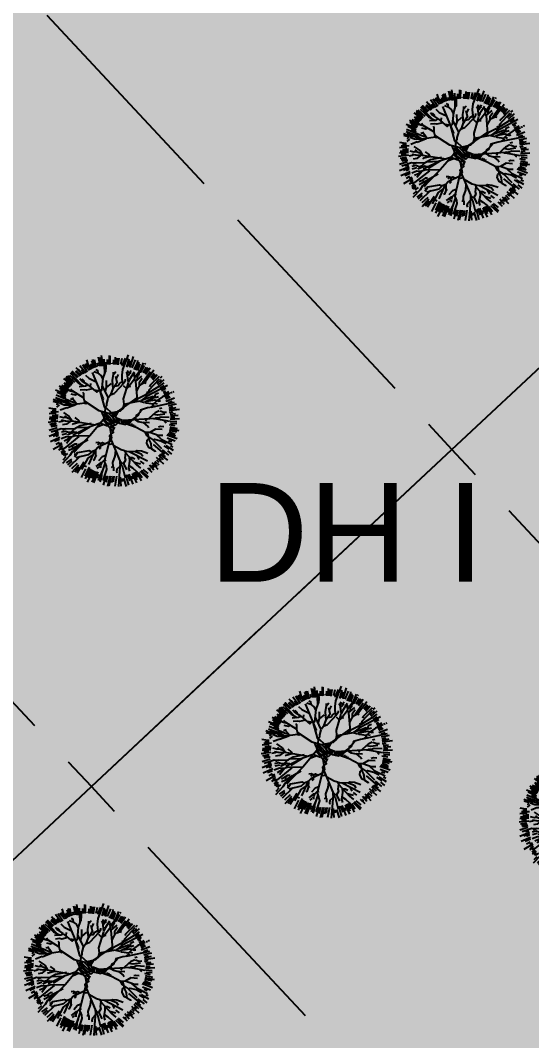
# Model space of a CAD drawing. Header units: metres. Extents: x 363418 to 1090844, y 5621240 to 16864471.
# Drawn here: x 363599.82 to 363615.36, y 5621523.21 to 5621554.2 of the extents above; entities that cross this region are included whole.
import ezdxf

# ---------------------------------------------------------------- set-up
doc = ezdxf.new("R2010")
doc.units = ezdxf.units.M
doc.header["$MEASUREMENT"] = 0
doc.linetypes.add('GELTUNGSBEREICH', pattern=[8.5, 7, -1.5])
doc.layers.get('0').update_dxf_attribs({"color": 252})
for name, color, linetype in [('DETACHED HOUSES', 255, 'Continuous'), ('KINDER GARDEN HATCHING', 255, 'Continuous'), ('Labels', 7, 'Continuous'), ('PLOT BOUNDARIES', 80, 'GELTUNGSBEREICH'), ('PRIVATE GREEN HATCHING', 255, 'Continuous'), ('TREES', 15, 'Continuous')]:
    doc.layers.add(name, color=color, linetype=linetype)
doc.layers.get('0').off()
doc.layers.get('0').freeze()
doc.styles.get("Standard").update_dxf_attribs({"font": 'arial.ttf', "height": 1})

# ---------------------------------------------------------------- blocks, each defined once
blk = doc.blocks.new('Tree')
h = blk.add_hatch(color=63)
h.dxf.hatch_style = 1
edge = h.paths.add_edge_path()
edge.add_arc((0.14, -0.023), 5.772, 0, 360)
for p, q in [((-1.795, 5.47), (-1.42, 4.822)), ((-1.628, 5.491), (-1.508, 4.978)), ((-1.273, 5.72), (-1.106, 4.906)), ((-0.48, 5.47), (-0.459, 5.031)), ((0.376, 5.616), (0.313, 5.031)), ((0.543, 5.616), (0.46, 5.01)), ((0.815, 5.574), (0.689, 5.031)), ((1.42, 5.532), (1.211, 4.822)), ((1.525, 5.407), (1.357, 4.864)), ((1.984, 5.449), (1.692, 4.76)), ((-3.236, 4.781), (-2.712, 4.188)), ((-2.952, 4.533), (-2.986, 4.499)), ((-2.881, 4.969), (-2.38, 4.3)), ((-2.756, 4.593), (-2.505, 4.259)), ((-2.672, 5.031), (-2.234, 4.384)), ((-2.505, 5.052), (-2.067, 4.551)), ((-2.401, 5.136), (-2.236, 4.748)), ((-2.025, 5.031), (-1.816, 4.676)), ((-1.9, 5.136), (-1.712, 4.718)), ((-1.858, 5.365), (-1.607, 4.76)), ((-1.357, 5.177), (-1.273, 4.885)), ((-0.083, 5.157), (-0.083, 5.115)), ((1.337, 4.509), (1.264, 4.238)), ((2.297, 5.24), (2.005, 4.551)), ((2.401, 5.115), (2.193, 4.509)), ((2.965, 4.781), (2.652, 4.3)), ((2.882, 5.136), (2.819, 5.031)), ((3.111, 4.76), (2.819, 4.238)), ((3.633, 4.53), (2.842, 3.448)), ((3.299, 4.718), (2.903, 4.154)), ((-4.343, 3.799), (-3.633, 3.236)), ((-4.176, 3.841), (-3.549, 3.382)), ((-3.988, 4.071), (-3.361, 3.486)), ((-3.758, 4.321), (-2.771, 3.289)), ((-2.899, 4.48), (-2.936, 4.442)), ((-2.812, 4.301), (-2.756, 4.363)), ((-2.731, 4.383), (-2.712, 4.188)), ((-1.816, 4.342), (-0.841, 2.01)), ((-1.649, 4.426), (-1.32, 4.308)), ((-0.584, 3.632), (-0.563, 3.006)), ((-0.041, 3.632), (0.014, 2.886)), ((0.272, 4.384), (0.033, 4.114)), ((0.481, 4.154), (0.3, 3.816)), ((1.17, 4.363), (1.265, 4.242)), ((1.264, 4.244), (1.369, 3.471)), ((1.441, 4.405), (1.453, 4.206)), ((1.902, 4.136), (1.74, 4.115)), ((1.942, 4.238), (1.909, 4.158)), ((2.548, 4.008), (2.018, 3.569)), ((2.224, 4.244), (2.139, 3.672)), ((3.654, 4.259), (3.362, 3.883)), ((3.759, 4.154), (3.466, 3.778)), ((3.926, 4.133), (3.55, 3.653)), ((4.281, 3.695), (3.884, 3.34)), ((4.51, 3.695), (3.988, 3.215)), ((4.343, 3.987), (4.176, 3.841)), ((-4.698, 2.964), (-3.988, 2.63)), ((-4.51, 3.215), (-3.827, 2.768)), ((-4.301, 3.256), (-3.883, 2.964)), ((-4.017, 3.344), (-4.078, 3.283)), ((-3.968, 3.305), (-4.012, 3.239)), ((-3.918, 3.266), (-3.972, 3.212)), ((-3.809, 3.18), (-3.856, 3.134)), ((-1.942, 3.361), (-1.971, 3.066)), ((-1.133, 2.707), (-1.629, 2.777)), ((-1.138, 2.725), (-0.751, 1.336)), ((-0.927, 3.156), (-0.411, 2.081)), ((-0.563, 3.006), (-0.683, 2.648)), ((-0.127, 3.378), (-0.563, 3.006)), ((0.927, 3.198), (1.207, 2.924)), ((2.349, 3.168), (2.093, 2.693)), ((2.593, 3.375), (2.344, 3.164)), ((2.84, 3.445), (2.965, 3.403)), ((4.51, 3.194), (4.155, 2.964)), ((4.698, 2.922), (4.322, 2.714)), ((-5.241, 1.816), (-4.76, 1.67)), ((-5.032, 2.15), (-4.236, 1.85)), ((-4.886, 2.609), (-4.134, 2.275)), ((-4.593, 2.317), (-4.134, 2.129)), ((-3.716, 2.025), (-3.526, 1.997)), ((-3.57, 2.129), (-3.526, 1.997)), ((-2.579, 2.111), (-2.459, 1.647)), ((-0.841, 2.01), (-0.908, 1.892)), ((-0.188, 2.356), (-0.407, 2.072)), ((2.144, 2.093), (0.412, 0.886)), ((2.406, 1.798), (1.771, 1.681)), ((2.917, 2.384), (2.153, 1.991)), ((2.417, 1.8), (2.813, 1.702)), ((2.944, 2.004), (2.496, 1.831)), ((3.696, 2.129), (2.839, 1.714)), ((2.936, 2.394), (2.965, 2.191)), ((3.007, 2.651), (3.073, 2.48)), ((3.759, 2.4), (3.698, 2.133)), ((4.051, 2.526), (3.759, 2.4)), ((4.051, 2.192), (3.762, 2.104)), ((4.218, 1.816), (4.111, 1.802)), ((4.657, 2.693), (4.448, 2.588)), ((4.949, 2.63), (4.51, 2.421)), ((4.97, 2.296), (4.615, 2.129)), ((5.074, 2.171), (4.698, 1.983)), ((5.45, 2.087), (4.698, 1.795)), ((5.241, 2.567), (5.116, 2.505)), ((5.408, 2.651), (5.304, 2.609)), ((-5.35, 0.988), (-4.995, 0.988)), ((-4.969, 1.565), (-4.844, 1.544)), ((-4.719, 1.482), (-4.954, 1.28)), ((-4.044, 1.232), (-4.62, 1.009)), ((-4.056, 1.217), (-3.259, 1.528)), ((-3.292, 1.71), (-3.148, 1.545)), ((-1.021, 0.932), (-0.513, -0.211)), ((-0.76, 1.355), (-0.634, 1.208)), ((-0.623, 1.277), (-0.079, 0.769)), ((0.659, 0.945), (-0.311, 0.714)), ((0.52, 0.961), (0.227, 0.469)), ((0.642, 1.047), (0.704, 0.985)), ((0.798, 1.155), (0.843, 1.11)), ((0.972, 1.532), (0.888, 1.218)), ((1.771, 1.681), (0.972, 1.532)), ((0.972, 1.532), (1.166, 1.411)), ((2.616, 1.074), (2.271, 0.657)), ((3.581, 1.445), (3.338, 1.256)), ((3.542, 1.525), (3.644, 1.314)), ((3.669, 1.642), (3.926, 1.565)), ((4.114, 0.96), (3.738, 0.772)), ((4.343, 1.189), (4.135, 1.127)), ((5.262, 1.795), (4.886, 1.67)), ((5.596, 1.544), (4.907, 1.398)), ((5.575, 1.231), (4.949, 1.085)), ((5.304, 1.315), (4.97, 1.231)), ((5.888, 1.085), (4.991, 0.96)), ((-4.827, 0.048), (-5.684, -0.056)), ((-4.975, 0.737), (-5.601, 0.695)), ((-4.824, 0.292), (-5.601, 0.236)), ((-4.816, 0.442), (-5.559, 0.382)), ((-4.769, 0.87), (-5.455, 0.842)), ((-5.016, 0.153), (-5.455, 0.111)), ((-4.804, 0.593), (-5.35, 0.528)), ((-4.536, 0.153), (-4.057, 0.055)), ((-4.244, 0.528), (-4.086, 0.379)), ((-4.045, 0.361), (-3.659, 0.199)), ((-3.597, 0.071), (-1.504, -0.275)), ((-0.725, 0.641), (0.027, -0.127)), ((-0.609, 0.005), (0.092, -0.431)), ((-0.522, 0.218), (-0.036, -0.183)), ((0.222, 0.478), (-0.064, 0.457)), ((0.279, 0.1), (0, -0.147)), ((0.005, 0.385), (0.227, 0.054)), ((0.195, 0.835), (0.341, 0.661)), ((0.281, 0.376), (0.541, 0.232)), ((0.88, 0.115), (0.436, 0.29)), ((0.713, 0.181), (0.809, -0.175)), ((0.872, 0.094), (0.791, -0.109)), ((3.735, 0.289), (0.926, 0.098)), ((0.967, 0.1), (0.962, -0.207)), ((1.248, 0.119), (1.248, -0.185)), ((1.456, 0.134), (1.273, -0.195)), ((1.549, 0.14), (1.637, 0.052)), ((1.737, 0.153), (1.637, 0.052)), ((1.847, 0.288), (2.243, 0.029)), ((2.002, 0.398), (2.047, 0.174)), ((2.231, 0.637), (2.418, 0.834)), ((2.243, 0.029), (2.681, -0.076)), ((3.031, 0.241), (2.903, 0.041)), ((3.584, 0.638), (3.171, 0.251)), ((3.738, 0.772), (3.591, 0.644)), ((4.511, 0.128), (4.719, -0.084)), ((5.304, 0.855), (4.991, 0.772)), ((5.554, 0.709), (5.074, 0.626)), ((5.888, 0.25), (5.074, 0.187)), ((5.074, 0.062), (5.659, 0.02)), ((5.471, 0.375), (5.095, 0.333)), ((5.763, 0.563), (5.116, 0.5)), ((-4.891, -0.536), (-5.601, -0.766)), ((-4.995, -0.14), (-5.559, -0.244)), ((-4.975, -0.265), (-5.476, -0.369)), ((-4.891, -0.369), (-5.413, -0.453)), ((-4.828, -0.808), (-5.1, -0.912)), ((-4.092, -0.614), (-4.432, -0.745)), ((-3.45, -0.891), (-3.167, -0.93)), ((-2.057, -0.473), (-3.074, -1.1)), ((-0.773, -0.234), (-1.369, -0.478)), ((-1.075, -0.125), (-0.451, -0.349)), ((-0.958, -0.167), (-0.98, -0.319)), ((-0.431, -0.106), (-0.514, -0.209)), ((-0.354, -0.153), (-0.482, -0.281)), ((0.15, -0.467), (-0.006, -0.827)), ((0.019, -0.134), (0.212, -0.326)), ((0.05, -0.106), (0.099, -0.101)), ((0.072, -0.086), (0.072, -0.187)), ((0.072, -0.139), (0.11, -0.098)), ((0.116, -0.063), (0.081, -0.063)), ((0.14, -0.024), (0.082, -0.103)), ((0.17, -0.083), (0.114, -0.048)), ((0.47, -0.099), (0.211, -0.327)), ((1.676, -0.163), (1.654, -0.336)), ((1.815, -0.238), (1.793, -0.388)), ((1.971, -0.324), (1.932, -0.439)), ((4.97, -0.23), (5.471, -0.335)), ((4.991, -0.752), (5.617, -0.878)), ((4.991, -0.899), (5.513, -1.107)), ((5.011, -0.606), (5.847, -0.773)), ((5.116, -0.126), (5.659, -0.168)), ((-4.766, -0.954), (-5.601, -1.309)), ((-4.661, -1.393), (-5.497, -1.768)), ((-4.766, -1.079), (-5.246, -1.288)), ((-4.682, -1.56), (-5.142, -1.747)), ((-4.766, -1.205), (-5.016, -1.309)), ((-4.077, -1.058), (-4.494, -1.163)), ((-3.622, -1.347), (-4.077, -1.915)), ((-3.373, -0.902), (-3.993, -1.184)), ((-0.232, -1.383), (-0.738, -3.522)), ((3.289, -0.943), (2.95, -0.959)), ((3.044, -0.955), (3.214, -1.618)), ((3.157, -1.504), (3.393, -1.976)), ((4.093, -1.233), (3.289, -0.943)), ((3.581, -1.627), (4.302, -2.36)), ((4.427, -1.212), (4.035, -1.212)), ((4.782, -1.149), (5.68, -1.483)), ((4.803, -1.421), (5.523, -1.681)), ((4.865, -1.024), (5.554, -1.233)), ((4.938, -1.64), (5.209, -1.744)), ((-4.453, -1.998), (-5.246, -2.457)), ((-4.714, -1.804), (-5.016, -1.998)), ((-4.494, -1.894), (-4.766, -1.998)), ((-4.432, -2.29), (-4.766, -2.499)), ((-4.432, -2.144), (-4.682, -2.332)), ((-4.286, -2.499), (-4.557, -2.708)), ((-4.181, -2.604), (-4.515, -2.875)), ((-3.701, -2.186), (-3.889, -2.29)), ((-3.512, -2.073), (-3.596, -2.269)), ((-1.577, -2.538), (-2.129, -3.78)), ((-1.527, -2.519), (-1.85, -2.643)), ((-1.184, -1.881), (-1.315, -2.068)), ((-1.113, -2.367), (-1.211, -2.402)), ((-1.075, -1.926), (-1.113, -2.367)), ((2.026, -2.617), (1.495, -2.643)), ((3.572, -2.016), (4.583, -2.851)), ((4.374, -2.475), (4.938, -2.934)), ((4.499, -2.12), (4.959, -2.412)), ((4.687, -2.099), (5.335, -2.496)), ((4.833, -2.558), (5.188, -2.851)), ((5.105, -2.099), (5.314, -2.203)), ((-4.16, -2.75), (-4.39, -2.938)), ((-4.118, -3.105), (-4.39, -3.376)), ((-3.972, -2.791), (-4.265, -3)), ((-3.617, -3.293), (-4.093, -3.629)), ((-3.607, -3.483), (-3.996, -3.799)), ((-2.885, -3.057), (-3.826, -3.969)), ((-3.177, -2.85), (-3.388, -2.896)), ((-2.547, -3.571), (-3.17, -4.527)), ((-1.524, -2.915), (-1.44, -3.049)), ((-0.695, -3.34), (-0.98, -3.625)), ((-0.696, -3.343), (-0.626, -3.467)), ((0.644, -3.438), (0.813, -3.634)), ((0.644, -3.442), (0.647, -3.749)), ((1.885, -3.562), (2.443, -3.717)), ((2.129, -2.99), (2.318, -3.342)), ((2.422, -3.488), (2.736, -3.717)), ((3.727, -3.477), (4.061, -3.811)), ((4.52, -3.749), (3.873, -3.164)), ((3.873, -3.352), (4.082, -3.561)), ((4.04, -2.955), (4.458, -3.331)), ((4.082, -3.185), (4.27, -3.373)), ((4.124, -2.851), (4.833, -3.394)), ((4.27, -2.788), (4.625, -3.08)), ((-3.121, -3.677), (-3.631, -4.139)), ((-3.024, -3.823), (-3.607, -4.479)), ((-2.951, -3.993), (-3.34, -4.43)), ((-2.399, -4.151), (-2.774, -4.903)), ((-2.067, -4.01), (-2.441, -4.795)), ((-1.983, -4.114), (-2.432, -5.039)), ((-2.359, -3.864), (-2.422, -4.01)), ((-1.712, -4.26), (-2.244, -5.332)), ((-1.837, -4.198), (-2.202, -4.935)), ((-1.587, -4.344), (-1.91, -4.977)), ((-1.44, -4.386), (-1.827, -5.311)), ((-1.294, -4.427), (-1.68, -5.373)), ((-1.232, -3.989), (-1.399, -4.135)), ((-0.883, -4.28), (-1.284, -5.185)), ((-1.086, -3.873), (-1.19, -3.947)), ((-0.98, -3.625), (-1.067, -3.827)), ((-1.067, -3.86), (-1.065, -4.072)), ((-0.681, -3.675), (-0.944, -4.463)), ((0.806, -3.643), (0.723, -3.746)), ((0.825, -3.648), (0.947, -3.678)), ((0.957, -3.68), (1.232, -4.239)), ((1.827, -4.483), (2.13, -5.116)), ((1.976, -4.424), (2.172, -4.928)), ((2.276, -4.448), (2.589, -4.908)), ((2.422, -4.365), (3.059, -4.96)), ((2.527, -4.26), (3.121, -4.855)), ((2.652, -4.198), (3.1, -4.563)), ((3.059, -4.062), (3.455, -4.438)), ((3.226, -4.062), (3.351, -4.229)), ((3.247, -3.79), (3.622, -4.25)), ((3.435, -3.832), (3.664, -4.02)), ((3.455, -3.602), (3.998, -4.187)), ((3.643, -3.602), (3.915, -3.916)), ((-1.235, -4.62), (-1.388, -4.977)), ((-0.598, -4.754), (-0.824, -5.582)), ((-0.465, -4.771), (-0.595, -5.332)), ((-0.255, -4.79), (-0.469, -5.707)), ((-0.148, -4.796), (-0.344, -5.666)), ((0.034, -4.801), (-0.094, -5.373)), ((0.114, -4.801), (0.053, -5.29)), ((0.326, -4.796), (0.178, -5.687)), ((0.668, -4.887), (0.731, -5.68)), ((0.815, -5.012), (0.835, -5.263)), ((0.961, -4.97), (1.19, -5.701)), ((1.146, -4.686), (1.399, -5.597)), ((1.312, -4.646), (1.504, -5.221)), ((1.437, -4.612), (1.775, -5.492)), ((1.671, -4.782), (1.754, -5.075)), ((1.733, -4.574), (2.109, -5.388))]:
    blk.add_line(p, q)
for points in [[(-2.317, 5.449), (-2.2, 5.073), (-1.942, 4.572)], [(-1.023, 5.825), (-0.88, 4.949), (-0.98, 4.949), (-1.127, 5.658)], [(-0.772, 5.512), (-0.741, 4.915), (-0.729, 4.317), (-0.591, 4.418), (-0.572, 4.788), (-0.605, 5.24)], [(-0.313, 5.825), (-0.308, 5.123), (-0.22, 5.114), (-0.209, 5.804)], [(0.23, 5.679), (0.183, 5.09), (0.067, 5.09), (0.105, 5.449)], [(1.107, 5.595), (0.843, 4.994), (0.794, 4.969)], [(1.378, 5.908), (0.869, 4.598), (0.806, 4.1), (0.822, 3.761), (0.909, 3.296)], [(1.817, 5.741), (1.548, 4.903), (1.545, 4.781)], [(-2.767, 4.347), (-3.013, 4.595), (-3.044, 4.564)], [(-1.482, 4.614), (-1.35, 4.542), (-1.319, 4.301)], [(1.608, 4.509), (1.403, 4.116), (1.291, 4.041)], [(2.193, 5.386), (2.149, 5.161), (1.859, 4.614)], [(2.694, 5.198), (2.396, 4.49), (1.934, 3.828)], [(2.777, 4.948), (2.451, 4.369), (2.36, 4.438)], [(-4.134, 3.987), (-3.752, 3.691), (-3.539, 3.364)], [(-3.8, 4.113), (-3.039, 3.429), (-2.503, 3.148)], [(-3.111, 3.862), (-3.596, 4.348), (-3.543, 4.419), (-3.048, 3.966)], [(-2.86, 4.029), (-3.243, 4.383), (-3.2, 4.469), (-2.798, 4.092)], [(-2.881, 3.82), (-2.693, 3.585), (-2.22, 3.276)], [(-2.714, 3.778), (-2.553, 3.605), (-2.553, 3.493)], [(-2.401, 4.113), (-2.109, 3.833), (-1.466, 3.515)], [(-1.333, 4.313), (-1.049, 4.079), (-0.866, 3.747)], [(-0.694, 4.343), (-0.857, 3.836), (-0.97, 2.75), (-1.107, 2.612)], [(0.042, 4.363), (0.05, 4.188), (-0.041, 3.632)], [(0.251, 4.008), (0.369, 3.494), (0.396, 3.468), (-0.019, 2.835)], [(1.107, 3.737), (1.106, 3.588), (0.967, 3.356), (0.155, 2.511)], [(1.9, 4.363), (1.481, 3.721), (1.37, 3.459)], [(1.911, 4.137), (1.939, 3.756), (1.439, 3.092)], [(1.518, 4.325), (1.548, 4.295), (1.629, 4.321)], [(1.914, 3.721), (2.02, 3.544), (2.158, 1.926)], [(2.324, 4.386), (2.281, 4.065), (2.198, 4.065)], [(2.61, 3.799), (2.344, 3.429), (2.344, 3.158)], [(3.299, 4.384), (2.562, 3.331), (2.838, 3.446)], [(4.114, 3.758), (3.204, 2.771), (3.168, 2.538)], [(4.093, 3.987), (3.314, 3.218), (3.237, 3.089)], [(-5.032, 2.797), (-4.166, 2.468), (-4.121, 2.535), (-4.593, 2.776)], [(-4.719, 3.152), (-4.179, 2.866), (-3.507, 2.679)], [(-4.155, 3.444), (-3.77, 3.149), (-3.813, 3.106), (-4.28, 3.424)], [(-2.651, 2.609), (-2.571, 2.509), (-2.571, 2.106), (-3.519, 2.686), (-3.675, 2.86)], [(-2.965, 3.11), (-2.39, 3.157), (-2.19, 3.256)], [(-1.784, 2.908), (-2.305, 2.786), (-2.516, 2.818), (-2.867, 2.779)], [(-2.195, 3.254), (-1.408, 2.591), (-1.24, 2.722)], [(0.012, 2.923), (-0.182, 2.372), (0.155, 2.511)], [(0.18, 3.139), (0.484, 3.194), (0.611, 3.376), (0.865, 3.532)], [(1.353, 3.418), (0.938, 2.015), (0.972, 1.535)], [(1.211, 2.939), (1.456, 3.104), (1.608, 3.131)], [(4.824, 3.194), (2.995, 2.214), (2.468, 1.81)], [(4.51, 3.424), (4.075, 3.095), (2.936, 2.396)], [(-5.261, 1.983), (-4.479, 1.72), (-4.397, 1.775)], [(-4.99, 2.359), (-3.489, 1.726), (-3.276, 1.708), (-3.526, 1.997)], [(-4.927, 2.004), (-3.861, 1.543), (-3.782, 1.596)], [(-3.604, 1.477), (-4.202, 1.876), (-4.357, 1.758)], [(-3.675, 2.463), (-3.302, 2.373), (-3.14, 2.454)], [(-2.508, 1.837), (-1.213, 0.981), (-0.362, 0.767), (0.47, -0.099)], [(-0.417, 2.058), (-0.556, 1.617), (-0.556, 1.413), (-0.617, 1.317), (-0.805, 0.143)], [(2.241, 2.036), (2.132, 1.891), (1.955, 1.82), (1.837, 1.879)], [(3.762, 2.104), (3.568, 2.234), (2.944, 2.004)], [(3.054, 1.819), (3.709, 1.927), (4.111, 1.802)], [(5.053, 2.484), (4.406, 2.2), (3.925, 1.86)], [(-5.622, 1.217), (-5.097, 1.126), (-4.995, 1.134)], [(-2.458, 1.647), (-3.791, 1.449), (-4.286, 1.466), (-4.698, 1.628)], [(-2.459, 1.648), (-2.359, 1.608), (-2.247, 1.664)], [(0.936, 1.251), (0.914, 1.174), (0.659, 0.945)], [(5.429, 1.69), (3.507, 1.285), (3.084, 1.211), (2.445, 1.024), (2.398, 0.814)], [(3.837, 1.797), (3.563, 1.544), (2.994, 1.623), (2.893, 1.682)], [(4.176, 0.96), (4.504, 0.83), (4.74, 0.855)], [(-4.326, 0.11), (-4.493, 0.026), (-4.787, -0.035)], [(-4.064, 0.359), (-4.304, 0.333), (-4.661, 0.424)], [(-3.76, 0.029), (-4.073, -0.226), (-4.411, -0.286)], [(-4.348, 0.821), (-3.824, 0.467), (-3.576, 0.065)], [(-3.583, 0.076), (-3.729, 0.027), (-4.119, 0.06)], [(-3.346, 0.361), (-3.026, 0.114), (-2.948, -0.081), (-3.501, -0.217), (-3.576, -0.265)], [(-0.798, 0.187), (-2.025, -1.241), (-3.126, -2.381), (-3.429, -2.729)], [(-0.82, 0.161), (0.07, -0.918), (-0.131, -1.079), (-0.158, -1.079)], [(-0.596, 0.51), (-0.529, 0.247), (-0.716, 0.247)], [(-0.538, 0.811), (-0.538, 0.671), (0.13, -0.033)], [(-0.07, 0.772), (-0.025, 0.547), (-0.068, 0.461)], [(0.038, 0.797), (0.569, -0.125), (1.119, -0.24), (1.218, -0.174)], [(0.541, 0.249), (0.541, 0.009), (0.099, -0.101)], [(1.064, 0.107), (1.158, -0.152), (2.064, -0.488), (2.95, -0.959)], [(1.638, 0.053), (1.465, -0.181), (1.448, -0.26)], [(2.272, 0.663), (2.258, 0.579), (1.689, 0.175), (1.661, 0.148)], [(2.282, 0.67), (2.078, 0.538), (2.078, 0.452)], [(4.615, 0.667), (3.978, 0.575), (3.584, 0.638)], [(3.592, 0.279), (3.873, 0.242), (5.011, 0.041)], [(3.705, 0.264), (3.811, 0.353), (4.02, 0.334), (4.107, 0.2)], [(4.991, 0.375), (4.285, 0.409), (4.031, 0.318)], [(-5.413, -0.891), (-4.54, -0.588), (-4.192, -0.617), (-3.286, -0.586)], [(-3.339, -0.588), (-3.663, -0.912), (-3.885, -0.956), (-4.159, -0.858), (-4.515, -0.933)], [(-2.048, -0.466), (-3.447, -1.141), (-3.513, -1.142)], [(-1.897, -0.156), (-2.871, -0.356), (-3.4, -0.649)], [(-0.946, -0.08), (-2.158, -0.505), (-3.208, -0.543)], [(0.099, -0.585), (-0.114, -0.461), (-0.274, -0.501)], [(-0.257, -0.522), (-0.09, -1.462), (-0.166, -1.539)], [(3.258, -0.105), (2.681, -0.076), (3.104, -0.407), (3.174, -0.523)], [(2.83, -0.896), (2.974, -1.224), (3.593, -1.62)], [(4.364, -0.69), (3.785, -0.65), (3.289, -0.943)], [(4.03, -0.439), (4.215, -0.39), (4.51, -0.418)], [(5.053, -0.439), (5.68, -0.585)], [(-3.7, -1.364), (-4.067, -1.335), (-4.536, -1.518)], [(-2.976, -1.31), (-4.28, -2.361), (-4.515, -2.478)], [(-2.027, -1.243), (-3.382, -1.272), (-3.714, -1.375), (-4.03, -1.606), (-4.286, -1.727)], [(-2.188, -1.603), (-3.664, -2.442), (-3.889, -2.541)], [(-0.102, -1.689), (-1.319, -2.283), (-1.527, -2.51)], [(-0.151, -1.115), (-0.283, -1.265), (0.64, -3.433)], [(3.342, -1.874), (3.429, -2.399), (3.21, -2.299), (3.011, -1.92), (3.049, -1.611), (3.179, -1.481)], [(3.593, -1.62), (3.699, -1.549), (4.237, -1.671), (4.719, -1.922)], [(3.843, -1.136), (4.274, -1.526), (5.241, -2.005)], [(-2.949, -1.988), (-3.58, -2.638), (-3.786, -2.981), (-4.433, -3.677)], [(-3.129, -1.972), (-3.35, -1.972), (-3.701, -2.186)], [(-3.346, -3.105), (-3.101, -2.724), (-2.082, -2.539), (-1.85, -2.643), (-2.154, -2.921), (-3.242, -3.188)], [(-1.522, -2.505), (-1.527, -3.042), (-1.652, -3.378), (-1.733, -3.404)], [(-1.1, -1.916), (-1.28, -1.842), (-1.482, -1.859)], [(-1.074, -1.905), (-0.902, -1.837), (-0.639, -1.951)], [(-0.358, -1.917), (-0.22, -1.963), (-0.004, -1.92)], [(0.249, -2.515), (0.2, -3.023), (-0.008, -3.591), (0.01, -3.908)], [(0.057, -2.064), (0.757, -2.451), (1.042, -2.536), (1.14, -2.745)], [(1.054, -2.562), (1.449, -2.618), (3.059, -3.456)], [(2.025, -2.617), (2.164, -2.531), (2.538, -2.569), (3.1, -2.767)], [(2.025, -2.617), (2.517, -2.818), (2.673, -3.049)], [(3.429, -2.399), (3.747, -2.584), (3.748, -2.663)], [(-1.726, -2.873), (-2.192, -3.221), (-2.735, -4.219)], [(-0.606, -2.965), (-0.924, -3.083), (-1.253, -3.446)], [(-0.776, -3.421), (-0.586, -3.93), (-0.538, -4.21), (-0.866, -5.165)], [(1.135, -2.734), (1.068, -3.174), (1.124, -3.378), (0.952, -3.67)], [(1.134, -2.738), (2.109, -3.808), (2.464, -4.093)], [(1.468, -3.105), (1.496, -3.486), (1.392, -4.048), (1.483, -4.365)], [(1.507, -3.148), (1.71, -3.148), (1.963, -3.279)], [(-0.98, -3.625), (-1.086, -3.625), (-1.482, -3.947)], [(-0.944, -4.417), (-1.017, -4.986), (-1.117, -5.29)], [(0.01, -3.908), (-0.061, -3.996), (-0.041, -4.052)], [(0.01, -3.908), (0.063, -4.014), (0.063, -4.323)], [(0.635, -3.937), (0.381, -4.191), (0.328, -4.385), (0.376, -4.511)], [(0.653, -3.647), (0.582, -4.776), (0.501, -5.722)], [(0.646, -3.637), (0.828, -3.896), (1.107, -4.949)], [(1.425, -3.87), (1.739, -4.068), (2.113, -4.382), (2.506, -5.2)]]:
    blk.add_lwpolyline(points)

msp = doc.modelspace()

# ---------------------------------------------------------------- hatches: boundary and pattern name
at = {"layer": 'KINDER GARDEN HATCHING', "true_color": 0x2776bb, "transparency": 33554687}
h = msp.add_hatch(dxfattribs=at)
h.set_pattern_fill('ANSI31', color=152)
h.set_pattern_definition([(45, (363601.34066, 5621465.04769), (-0.08838835, 0.08838835), [])])
h.paths.add_polyline_path([(363679.558, 5621599.183), (363653.534, 5621595.018), (363646.454, 5621601.954), (363642.49, 5621605.39), (363548.003, 5621590.611), (363515.044, 5621585.962), (363474.205, 5621580.083), (363440.464, 5621575.956), (363440.782, 5621573.982), (363446.263, 5621539.99), (363453.43, 5621514.356), (363465.622, 5621479.819), (363476.451, 5621454.964), (363525.678, 5621325.647), (363548.092, 5621325.346), (363571.288, 5621324.706), (363586.634, 5621325.564), (363580.334, 5621330.743), (363600.425, 5621336.407), (363611.231, 5621339.45), (363582.103, 5621376.861), (363604.034, 5621392.772), (363609.351, 5621387.38), (363638.159, 5621406.014), (363663.957, 5621430.161), (363689.034, 5621450.422), (363699.348, 5621440.797), (363734.359, 5621469.533), (363726.044, 5621479.947), (363750.212, 5621500.058), (363762.217, 5621509.773), (363721.404, 5621552.141)], flags=17)
h.paths.add_polyline_path([(363472.274, 5621577.832), (363532.311, 5621513.002), (363543.843, 5621500.55, -0.523007), (363542.077, 5621492.529), (363474.397, 5621464.685), (363478.256, 5621455.827), (363554.241, 5621487.088, -0.313317), (363559.813, 5621485.86), (363619.969, 5621420.842), (363633.984, 5621405.695), (363636.548, 5621407.354, 0.044576), (363637.249, 5621407.902), (363639.886, 5621410.37), (363579.673, 5621474.7, -0.430875), (363580.119, 5621481.955), (363691.51, 5621574.98, 0.423388), (363692.041, 5621582.141), (363687.259, 5621587.516), (363680.613, 5621594.988, 0.255997), (363676.087, 5621596.602), (363670.005, 5621595.629), (363681.302, 5621582.929, -0.423386), (363680.771, 5621575.768), (363597.676, 5621506.373, -0.007893), (363597.553, 5621506.274), (363574.172, 5621487.366, -0.393182), (363567.378, 5621487.837), (363481.892, 5621579.169), (363474.521, 5621578.108), (363474.521, 5621578.108, -0.005316), (363474.416, 5621578.094)], flags=0)
h.paths.add_polyline_path([(363525.671, 5621548.19), (363529.356, 5621548.721), (363546.069, 5621551.127), (363579.085, 5621555.784), (363624.712, 5621562.921), (363630.963, 5621563.898), (363645.381, 5621548.493), (363594.948, 5621506.375), (363595.855, 5621505.406, -0.035094), (363595.17, 5621505.26), (363561.963, 5621500.575), (363558.038, 5621500.01), (363548.621, 5621510.071), (363546.811, 5621509.81), (363539.977, 5621517.111), (363526.31, 5621531.713), (363512.643, 5621546.315)], flags=0)
h.paths.add_polyline_path([(363476.8, 5621560.98), (363468.879, 5621559.863), (363460.957, 5621558.746), (363454.643, 5621572.352), (363462.565, 5621573.469), (363470.486, 5621574.587)], flags=0)
h.paths.add_polyline_path([(363487.86, 5621577.037), (363501.654, 5621578.983), (363515.321, 5621564.381), (363501.527, 5621562.435)], flags=0)
h.paths.add_polyline_path([(363488.246, 5621541.689), (363500.133, 5621543.334), (363504.889, 5621538.198), (363509.645, 5621533.062), (363525.718, 5621515.706), (363513.831, 5621514.062), (363501.945, 5621512.417), (363497.188, 5621517.553), (363492.432, 5621522.689), (363504.319, 5621524.334), (363516.206, 5621525.978), (363509.645, 5621533.062), (363497.759, 5621531.417), (363485.872, 5621529.773), (363481.116, 5621534.909), (363476.359, 5621540.045)], flags=0)
h.paths.add_polyline_path([(363507.185, 5621579.804), (363520.979, 5621581.75), (363534.646, 5621567.148), (363520.852, 5621565.202)], flags=0)
h.paths.add_polyline_path([(363518.765, 5621544.165), (363530.642, 5621545.875), (363534.919, 5621541.423), (363558.677, 5621545.13), (363565.915, 5621537.396), (363579.582, 5621522.794), (363584.695, 5621517.33), (363589.002, 5621520.927), (363635.128, 5621559.448), (363643.328, 5621550.687), (363592.895, 5621508.569), (363584.695, 5621517.33), (363572.748, 5621530.095), (363548.742, 5621526.65), (363552.98, 5621522.005), (363541.101, 5621520.301), (363536.732, 5621524.969), (363532.434, 5621529.561), (363544.311, 5621531.271), (363548.588, 5621526.819), (363548.742, 5621526.65), (363572.748, 5621530.095), (363565.915, 5621537.396), (363558.677, 5621545.13), (363534.919, 5621541.423), (363539.31, 5621536.609), (363527.432, 5621534.905), (363523.062, 5621539.573)], flags=0)
h.paths.add_polyline_path([(363527.029, 5621582.603), (363540.822, 5621584.549), (363554.489, 5621569.947), (363540.695, 5621568.001)], flags=0)
h.paths.add_polyline_path([(363530.063, 5621512.727), (363528.915, 5621512.255), (363543.661, 5621496.332), (363521.948, 5621487.399), (363522.023, 5621487.318), (363478.123, 5621469.257), (363467.931, 5621480.263), (363474.839, 5621483.105), (363485.031, 5621472.1), (363487.371, 5621473.062), (363477.056, 5621484.2), (363483.964, 5621487.043), (363467.288, 5621505.049)], flags=0)
h.paths.add_polyline_path([(363546.872, 5621585.402), (363560.666, 5621587.348), (363574.332, 5621572.746), (363560.539, 5621570.8)], flags=0)
h.paths.add_polyline_path([(363546.101, 5621514.959), (363557.978, 5621516.669), (363562.255, 5621512.217), (363566.647, 5621507.403), (363554.768, 5621505.699), (363550.399, 5621510.367)], flags=0)
h.paths.add_polyline_path([(363566.49, 5621588.442), (363580.284, 5621590.387), (363593.951, 5621575.785), (363580.157, 5621573.84)], flags=0)
h.paths.add_polyline_path([(363554.906, 5621485.47, -0.31331), (363558.528, 5621484.671), (363632.492, 5621404.731), (363609.632, 5621389.944), (363604.251, 5621395.4), (363579.253, 5621377.264), (363607.823, 5621340.571), (363576.107, 5621331.629), (363581.404, 5621327.275), (363576.436, 5621326.997), (363571.259, 5621326.712), (363557.508, 5621327.091), (363548.098, 5621327.346), (363530.461, 5621327.583, -0.307585), (363525.855, 5621330.804), (363525.319, 5621332.212), (363517.166, 5621353.629), (363502.683, 5621391.674), (363496.703, 5621407.384), (363478.884, 5621454.193), (363511.263, 5621467.514), (363514.038, 5621468.656)], flags=0)
h.paths.add_polyline_path([(363534.639, 5621451.592), (363574.11, 5621467.831), (363591.093, 5621449.475), (363551.481, 5621433.39), (363549.418, 5621435.567), (363549.453, 5621435.582)], flags=0)
h.paths.add_polyline_path([(363529.054, 5621420.779), (363537.978, 5621397.337), (363546.873, 5621373.971), (363514.522, 5621360.575), (363505.613, 5621383.979), (363487.794, 5621430.788), (363520.159, 5621444.147)], flags=0)
h.paths.add_polyline_path([(363529.566, 5621471.8), (363549.301, 5621479.92), (363558.722, 5621469.738), (363538.986, 5621461.619)], flags=0)
h.paths.add_polyline_path([(363586.085, 5621591.507), (363599.879, 5621593.452), (363613.545, 5621578.85), (363599.751, 5621576.904)], flags=0)
h.paths.add_polyline_path([(363568.808, 5621500.026), (363573.486, 5621500.686, -0.760887), (363577.328, 5621491.847), (363573.229, 5621488.532, -0.393182), (363568.473, 5621488.862), (363565.856, 5621491.658, -0.607271)], flags=0)
h.paths.add_polyline_path([(363505.395, 5621461.856), (363510.02, 5621449.707), (363491.513, 5621442.093), (363486.888, 5621454.242)], flags=0)
h.paths.add_polyline_path([(363582.662, 5621481.799), (363625.688, 5621517.731), (363633.376, 5621524.151), (363702.737, 5621450.047), (363725.848, 5621469.016, 0.410262), (363726.143, 5621471.81), (363723.971, 5621474.53, -0.408293), (363725.106, 5621485.671), (363746.999, 5621503.888, -0.003409), (363747.083, 5621503.957), (363747.083, 5621503.957, 0.003409), (363746.999, 5621503.888), (363725.106, 5621485.671, 0.408293), (363723.971, 5621474.53), (363726.143, 5621471.81, -0.410262), (363725.848, 5621469.016), (363702.737, 5621450.047), (363633.376, 5621524.151), (363625.688, 5621517.731), (363649.606, 5621492.178), (363676.94, 5621462.974), (363629.852, 5621423.65), (363582.217, 5621474.544, -0.430875)], flags=0)
h.paths.add_polyline_path([(363589.364, 5621483.487), (363594.737, 5621487.974), (363602.937, 5621479.213), (363597.565, 5621474.726), (363611.228, 5621460.128), (363620.172, 5621467.597), (363626.579, 5621472.948), (363612.916, 5621487.546), (363607.543, 5621483.059), (363599.343, 5621491.82), (363604.715, 5621496.307), (363610.088, 5621500.794), (363618.288, 5621492.033), (363612.916, 5621487.546), (363626.579, 5621472.948), (363641.93, 5621485.768), (363628.266, 5621500.366), (363622.894, 5621495.879), (363614.693, 5621504.64), (363620.066, 5621509.127), (363625.439, 5621513.614), (363633.639, 5621504.853), (363628.266, 5621500.366), (363641.93, 5621485.768), (363611.228, 5621460.128), (363597.565, 5621474.726), (363592.192, 5621470.239), (363583.992, 5621479)], flags=0)
h.paths.add_polyline_path([(363617.631, 5621595.428), (363640.207, 5621598.959, -0.220791), (363641.016, 5621598.727), (363642.363, 5621597.56, -0.015274), (363642.408, 5621597.519), (363648.254, 5621591.791, 0.237794), (363655.975, 5621589.333), (363657.048, 5621589.504), (363635.657, 5621571.64, -0.397755), (363628.802, 5621572.062), (363614.753, 5621587.072, -0.602138)], flags=0)
h.paths.add_polyline_path([(363550, 5621449.716), (363569.735, 5621457.835), (363579.155, 5621447.653), (363559.354, 5621439.605)], flags=0)
h.paths.add_polyline_path([(363516.431, 5621432.864), (363521.056, 5621420.715), (363502.565, 5621413.058), (363497.924, 5621425.25)], flags=0)
h.paths.add_polyline_path([(363635.537, 5621566.329), (363666.428, 5621592.127), (363676.403, 5621580.914), (363645.803, 5621555.359)], flags=0)
h.paths.add_polyline_path([(363563.457, 5621435.171), (363583.192, 5621443.29), (363592.613, 5621433.108), (363572.811, 5621425.061)], flags=0)
h.paths.add_polyline_path([(363523.214, 5621415.047), (363527.839, 5621402.897), (363509.332, 5621395.283), (363504.707, 5621407.432)], flags=0)
h.paths.add_polyline_path([(363607.213, 5621452.222), (363622.564, 5621465.042), (363631.447, 5621455.55), (363616.096, 5621442.731)], flags=0)
h.paths.add_polyline_path([(363534.251, 5621386.055), (363538.876, 5621373.905), (363520.384, 5621366.248), (363515.743, 5621378.44)], flags=0)
h.paths.add_polyline_path([(363620.88, 5621437.62), (363636.231, 5621450.44), (363645.114, 5621440.949), (363629.763, 5621428.129)], flags=0)
h.paths.add_polyline_path([(363588.029, 5621408.613), (363607.764, 5621416.733), (363617.184, 5621406.551), (363597.383, 5621398.503)], flags=0)
h.paths.add_polyline_path([(363675.871, 5621540.097, -0.403179), (363682.79, 5621539.607), (363699.541, 5621521.025, -0.425334), (363699.032, 5621513.84, -0.403179), (363692.113, 5621514.329), (363675.363, 5621532.912, -0.425334)], flags=0)
h.paths.add_polyline_path([(363633.863, 5621423.748), (363649.214, 5621436.568), (363656.731, 5621428.537), (363641.38, 5621415.717)], flags=0)
h.paths.add_polyline_path([(363543.878, 5621360.56), (363548.167, 5621348.288), (363529.457, 5621341.186), (363525.168, 5621353.458)], flags=0)
h.paths.add_polyline_path([(363679.558, 5621599.183), (363653.534, 5621595.018), (363646.454, 5621601.954), (363642.49, 5621605.39), (363548.003, 5621590.611), (363515.044, 5621585.962), (363474.205, 5621580.083), (363440.464, 5621575.956), (363446.263, 5621539.99), (363453.43, 5621514.356), (363465.622, 5621479.819), (363476.451, 5621454.964), (363525.678, 5621325.647), (363548.092, 5621325.346), (363571.288, 5621324.706), (363586.634, 5621325.564), (363580.334, 5621330.743), (363600.425, 5621336.407), (363611.231, 5621339.45), (363582.103, 5621376.861), (363604.034, 5621392.772), (363609.351, 5621387.38), (363638.159, 5621406.014), (363663.957, 5621430.161), (363689.034, 5621450.422), (363699.348, 5621440.797), (363734.359, 5621469.533), (363726.044, 5621479.947), (363750.212, 5621500.058), (363762.217, 5621509.773), (363721.404, 5621552.141)], flags=17)
h.paths.add_polyline_path([(363691.51, 5621574.98), (363580.119, 5621481.955, 0.430875), (363579.673, 5621474.7), (363639.886, 5621410.37), (363641.164, 5621411.566), (363582.217, 5621474.544, -0.430875), (363582.662, 5621481.799), (363625.688, 5621517.731), (363633.376, 5621524.151), (363696.633, 5621576.979), (363692.041, 5621582.141, -0.423386)], flags=0)
h.paths.add_polyline_path([(363472.274, 5621577.832), (363532.311, 5621513.002), (363543.843, 5621500.55, -0.523007), (363542.077, 5621492.529), (363474.397, 5621464.685), (363478.256, 5621455.827), (363554.241, 5621487.088, -0.313315), (363559.813, 5621485.86), (363619.969, 5621420.842), (363633.984, 5621405.695), (363636.548, 5621407.354, 0.044576), (363637.249, 5621407.902), (363639.886, 5621410.37), (363579.673, 5621474.7, -0.430875), (363580.119, 5621481.955), (363691.51, 5621574.98, 0.42339), (363692.041, 5621582.141), (363687.259, 5621587.516), (363680.613, 5621594.988, 0.255997), (363676.087, 5621596.602), (363670.005, 5621595.629), (363681.302, 5621582.929, -0.423386), (363680.771, 5621575.768), (363597.676, 5621506.373), (363597.676, 5621506.373), (363646.579, 5621547.213), (363645.381, 5621548.493), (363594.948, 5621506.375), (363595.855, 5621505.406, -0.035092), (363595.17, 5621505.26), (363561.963, 5621500.575), (363558.038, 5621500.01), (363556.228, 5621499.75), (363567.378, 5621487.837, 0.393182), (363574.172, 5621487.366), (363597.553, 5621506.274), (363597.676, 5621506.373), (363597.676, 5621506.373, -0.007896), (363597.553, 5621506.274), (363574.172, 5621487.366, -0.393182), (363567.378, 5621487.837), (363481.892, 5621579.169), (363474.521, 5621578.108, -0.00532), (363474.416, 5621578.094)], flags=0)
h.paths.add_polyline_path([(363472.274, 5621577.832), (363532.311, 5621513.002), (363543.843, 5621500.55, -0.523007), (363542.077, 5621492.529), (363487.069, 5621469.899), (363485.031, 5621472.1), (363478.123, 5621469.257), (363467.931, 5621480.263), (363474.839, 5621483.105), (363485.031, 5621472.1), (363487.371, 5621473.062), (363477.056, 5621484.2), (363483.964, 5621487.043), (363467.288, 5621505.049), (363530.063, 5621512.727), (363531.875, 5621513.473), (363516.958, 5621529.581), (363513.286, 5621529.131), (363516.206, 5621525.978), (363525.718, 5621515.706), (363513.831, 5621514.062), (363501.945, 5621512.417), (363497.188, 5621517.553), (363492.432, 5621522.689), (363504.319, 5621524.334), (363516.206, 5621525.978), (363509.645, 5621533.062), (363497.759, 5621531.417), (363485.872, 5621529.773), (363481.116, 5621534.909), (363476.359, 5621540.045), (363488.246, 5621541.689), (363500.133, 5621543.334), (363504.889, 5621538.198), (363509.645, 5621533.062), (363513.286, 5621529.131), (363516.958, 5621529.581), (363501.605, 5621546.159), (363476.654, 5621543.107), (363468.879, 5621559.863), (363460.957, 5621558.746), (363454.643, 5621572.352), (363462.565, 5621573.469), (363461.171, 5621576.474)], flags=0)
h.paths.add_polyline_path([(363512.643, 5621546.315), (363525.671, 5621548.19), (363529.356, 5621548.721), (363546.069, 5621551.127), (363579.085, 5621555.784), (363624.712, 5621562.921), (363630.963, 5621563.898), (363645.381, 5621548.493), (363594.948, 5621506.375), (363586.396, 5621515.513), (363562.402, 5621512.057), (363566.647, 5621507.403), (363554.768, 5621505.699), (363550.432, 5621510.332), (363546.811, 5621509.81), (363539.977, 5621517.111), (363526.31, 5621531.713)], flags=0)
h.paths.add_polyline_path([(363512.643, 5621546.315), (363525.671, 5621548.19), (363529.356, 5621548.721), (363546.069, 5621551.127), (363579.085, 5621555.784), (363624.712, 5621562.921), (363630.963, 5621563.898), (363643.328, 5621550.687), (363592.895, 5621508.569), (363584.695, 5621517.33), (363579.582, 5621522.794), (363541.789, 5621517.371), (363548.621, 5621510.071), (363546.811, 5621509.81)], flags=0)
h.paths.add_polyline_path([(363476.8, 5621560.98), (363468.879, 5621559.863), (363462.565, 5621573.469), (363470.486, 5621574.587)], flags=0)
h.paths.add_polyline_path([(363519.477, 5621539.014), (363523.062, 5621539.573), (363518.765, 5621544.165), (363530.642, 5621545.875), (363534.919, 5621541.423), (363558.677, 5621545.13), (363565.915, 5621537.396), (363572.748, 5621530.095), (363579.582, 5621522.794), (363584.695, 5621517.33), (363589.002, 5621520.927), (363635.128, 5621559.448), (363643.328, 5621550.687), (363592.895, 5621508.569), (363584.695, 5621517.33), (363579.582, 5621522.794), (363572.748, 5621530.095), (363548.742, 5621526.65), (363552.98, 5621522.005), (363541.101, 5621520.301), (363536.767, 5621524.932), (363533.144, 5621524.412), (363526.31, 5621531.713)], flags=0)
h.paths.add_polyline_path([(363518.765, 5621544.165), (363530.642, 5621545.875), (363534.919, 5621541.423), (363558.677, 5621545.13), (363565.915, 5621537.396), (363572.748, 5621530.095), (363548.742, 5621526.65), (363552.98, 5621522.005), (363541.101, 5621520.301), (363536.732, 5621524.969), (363532.434, 5621529.561), (363544.311, 5621531.271), (363548.588, 5621526.819), (363548.742, 5621526.65), (363572.748, 5621530.095), (363565.915, 5621537.396), (363558.677, 5621545.13), (363534.919, 5621541.423), (363539.31, 5621536.609), (363527.432, 5621534.905), (363523.062, 5621539.573)], flags=0)
h.paths.add_polyline_path([(363523.062, 5621539.573), (363534.919, 5621541.423), (363539.31, 5621536.609), (363527.432, 5621534.905)], flags=0)
h.paths.add_polyline_path([(363510.828, 5621499.407), (363532.54, 5621508.34), (363543.661, 5621496.332), (363521.948, 5621487.399)], flags=0)
h.paths.add_polyline_path([(363609.632, 5621389.944), (363604.251, 5621395.4), (363579.253, 5621377.264), (363607.823, 5621340.571), (363576.107, 5621331.629), (363581.404, 5621327.275), (363576.436, 5621326.997), (363571.259, 5621326.712), (363557.508, 5621327.091), (363548.098, 5621327.346), (363530.461, 5621327.583, -0.307585), (363525.855, 5621330.804), (363525.319, 5621332.212), (363517.166, 5621353.629), (363502.683, 5621391.674), (363487.794, 5621430.788), (363478.884, 5621454.193), (363511.263, 5621467.514), (363514.038, 5621468.656), (363554.906, 5621485.47, -0.31331), (363558.528, 5621484.671), (363632.492, 5621404.731)], flags=0)
h.paths.add_polyline_path([(363529.054, 5621420.779), (363537.978, 5621397.337), (363546.873, 5621373.971), (363514.522, 5621360.575), (363505.613, 5621383.979), (363496.703, 5621407.384), (363487.794, 5621430.788), (363520.159, 5621444.147)], flags=0)
h.paths.add_polyline_path([(363589.364, 5621483.487), (363594.737, 5621487.974), (363602.937, 5621479.213), (363597.565, 5621474.726), (363611.228, 5621460.128), (363626.579, 5621472.948), (363612.916, 5621487.546), (363607.543, 5621483.059), (363599.343, 5621491.82), (363604.715, 5621496.307), (363610.088, 5621500.794), (363618.288, 5621492.033), (363612.916, 5621487.546), (363626.579, 5621472.948), (363641.93, 5621485.768), (363628.266, 5621500.366), (363622.894, 5621495.879), (363614.693, 5621504.64), (363620.066, 5621509.127), (363625.439, 5621513.614), (363633.639, 5621504.853), (363628.266, 5621500.366), (363641.93, 5621485.768), (363649.606, 5621492.178), (363663.273, 5621477.576), (363616.185, 5621438.252), (363602.518, 5621452.854), (363611.228, 5621460.128), (363597.565, 5621474.726), (363592.192, 5621470.239), (363583.992, 5621479)], flags=0)
h.paths.add_polyline_path([(363589.364, 5621483.487), (363594.737, 5621487.974), (363602.937, 5621479.213), (363597.565, 5621474.726), (363611.228, 5621460.128), (363620.172, 5621467.597), (363626.579, 5621472.948), (363612.916, 5621487.546), (363607.543, 5621483.059), (363599.343, 5621491.82), (363604.715, 5621496.307), (363610.088, 5621500.794), (363618.288, 5621492.033), (363612.916, 5621487.546), (363626.579, 5621472.948), (363641.93, 5621485.768), (363628.266, 5621500.366), (363622.894, 5621495.879), (363614.693, 5621504.64), (363620.066, 5621509.127), (363625.439, 5621513.614), (363633.639, 5621504.853), (363628.266, 5621500.366), (363641.93, 5621485.768), (363626.579, 5621472.948), (363620.172, 5621467.597), (363611.228, 5621460.128), (363597.565, 5621474.726), (363592.192, 5621470.239), (363583.992, 5621479)], flags=0)
h.paths.add_polyline_path([(363642.363, 5621597.56, -0.015274), (363642.408, 5621597.519), (363648.254, 5621591.791, 0.237794), (363655.975, 5621589.333), (363655.975, 5621589.333, -0.237794), (363648.254, 5621591.791), (363642.408, 5621597.519, 0.015274), (363642.363, 5621597.56), (363641.016, 5621598.727, 0.220786), (363640.207, 5621598.959), (363640.207, 5621598.959, -0.220789), (363641.016, 5621598.727)], flags=0)
at = {"layer": 'PRIVATE GREEN HATCHING', "true_color": 0x58ba48, "transparency": 33554687}
h = msp.add_hatch(color=85, dxfattribs=at)
h.dxf.hatch_style = 1
h.paths.add_polyline_path([(363580.053, 5621510.454), (363556.095, 5621536.109), (363542.761, 5621523.657, 0.17906), (363541.205, 5621520.556), (363564.369, 5621495.808)])
h.paths.add_polyline_path([(363559.314, 5621514.348), (363549.077, 5621525.311), (363556.385, 5621532.136), (363566.623, 5621521.173)], flags=16)
h.paths.add_polyline_path([(363591.016, 5621520.692), (363567.059, 5621546.347), (363556.095, 5621536.109), (363580.053, 5621510.454)])
h.paths.add_polyline_path([(363570.277, 5621524.585), (363560.04, 5621535.548), (363567.348, 5621542.373), (363577.586, 5621531.41)], flags=16)
h.paths.add_polyline_path([(363601.979, 5621530.93), (363578.022, 5621556.585), (363567.059, 5621546.347), (363591.016, 5621520.692)])
h.paths.add_polyline_path([(363581.24, 5621534.823), (363571.003, 5621545.786), (363578.311, 5621552.611), (363588.549, 5621541.648)], flags=16)
h.paths.add_polyline_path([(363588.985, 5621566.822), (363578.022, 5621556.585), (363601.979, 5621530.93), (363612.942, 5621541.167)])
h.paths.add_polyline_path([(363592.204, 5621545.061), (363581.966, 5621556.024), (363589.274, 5621562.849), (363599.512, 5621551.886)], flags=16)
h.paths.add_polyline_path([(363599.948, 5621577.06), (363588.985, 5621566.822), (363612.942, 5621541.167), (363623.905, 5621551.405)])
h.paths.add_polyline_path([(363603.167, 5621555.298), (363592.929, 5621566.262), (363600.238, 5621573.087), (363610.475, 5621562.124)], flags=16)
h.paths.add_polyline_path([(363610.911, 5621587.298), (363599.948, 5621577.06), (363623.905, 5621551.405), (363634.868, 5621561.643)])
h.paths.add_polyline_path([(363614.13, 5621565.536), (363603.892, 5621576.499), (363611.201, 5621583.324), (363621.438, 5621572.361)], flags=16)
h.paths.add_polyline_path([(363621.874, 5621597.535), (363610.911, 5621587.298), (363634.868, 5621561.643), (363645.831, 5621571.881)])
h.paths.add_polyline_path([(363625.093, 5621575.774), (363614.855, 5621586.737), (363622.164, 5621593.562), (363632.401, 5621582.599)], flags=16)
at = {"layer": 'PRIVATE GREEN HATCHING', "true_color": 0x58ba48, "transparency": 33554674}
h = msp.add_hatch(color=85, dxfattribs=at)
h.dxf.hatch_style = 1
h.paths.add_polyline_path([(363580.053, 5621510.454), (363564.369, 5621495.808), (363584.861, 5621473.914, 0.413547), (363591.919, 5621473.673), (363603.941, 5621484.874)])
h.paths.add_polyline_path([(363589.829, 5621496.323), (363600.066, 5621485.36), (363592.758, 5621478.535), (363582.52, 5621489.498)], flags=16)
h.paths.add_polyline_path([(363591.016, 5621520.692), (363580.053, 5621510.454), (363603.941, 5621484.874), (363614.916, 5621495.099)])
h.paths.add_polyline_path([(363600.792, 5621506.561), (363611.029, 5621495.598), (363603.721, 5621488.773), (363593.483, 5621499.736)], flags=16)
h.paths.add_polyline_path([(363601.979, 5621530.93), (363591.016, 5621520.692), (363614.916, 5621495.099), (363625.89, 5621505.324)])
h.paths.add_polyline_path([(363611.755, 5621516.799), (363621.992, 5621505.835), (363614.684, 5621499.01), (363604.446, 5621509.973)], flags=16)
h.paths.add_polyline_path([(363612.942, 5621541.167), (363601.979, 5621530.93), (363625.89, 5621505.324), (363636.865, 5621515.55)])
h.paths.add_polyline_path([(363622.718, 5621527.036), (363632.955, 5621516.073), (363625.647, 5621509.248), (363615.409, 5621520.211)], flags=16)
h.paths.add_polyline_path([(363623.905, 5621551.405), (363612.942, 5621541.167), (363636.865, 5621515.55), (363647.84, 5621525.775)])
h.paths.add_polyline_path([(363633.681, 5621537.274), (363643.919, 5621526.311), (363636.61, 5621519.486), (363626.372, 5621530.449)], flags=16)
h.paths.add_polyline_path([(363634.868, 5621561.643), (363623.905, 5621551.405), (363647.84, 5621525.775), (363658.814, 5621536)])
h.paths.add_polyline_path([(363644.644, 5621547.512), (363654.882, 5621536.549), (363647.573, 5621529.723), (363637.335, 5621540.687)], flags=16)
h.paths.add_polyline_path([(363645.831, 5621571.881), (363634.868, 5621561.643), (363658.814, 5621536), (363669.789, 5621546.226)])
h.paths.add_polyline_path([(363655.607, 5621557.749), (363665.845, 5621546.786), (363658.536, 5621539.961), (363648.298, 5621550.924)], flags=16)
h.paths.add_polyline_path([(363656.794, 5621582.118), (363645.831, 5621571.881), (363669.789, 5621546.226), (363680.764, 5621556.451)])
h.paths.add_polyline_path([(363666.57, 5621567.987), (363676.808, 5621557.024), (363669.499, 5621550.199), (363659.261, 5621561.162)], flags=16)
h.paths.add_polyline_path([(363667.761, 5621592.352), (363656.794, 5621582.118), (363680.764, 5621556.451), (363691.738, 5621566.676)])
h.paths.add_polyline_path([(363677.533, 5621578.225), (363687.771, 5621567.262), (363680.462, 5621560.437), (363670.224, 5621571.4)], flags=16)

# ---------------------------------------------------------------- linework, layer by layer
at = {"layer": 'DETACHED HOUSES'}
for p, q in [((363612.942, 5621541.167), (363623.905, 5621551.405)), ((363601.979, 5621530.93), (363612.942, 5621541.167)), ((363591.016, 5621520.692), (363601.979, 5621530.93))]:
    msp.add_line(p, q, dxfattribs=at)
at = {"layer": 'PLOT BOUNDARIES'}
for p, q in [((363589.019, 5621566.785), (363612.942, 5621541.167)), ((363578.068, 5621556.535), (363601.979, 5621530.93)), ((363612.942, 5621541.167), (363623.905, 5621551.405)), ((363601.979, 5621530.93), (363612.942, 5621541.167)), ((363636.865, 5621515.55), (363612.942, 5621541.167)), ((363591.016, 5621520.692), (363601.979, 5621530.93)), ((363625.89, 5621505.324), (363601.979, 5621530.93))]:
    msp.add_line(p, q, dxfattribs=at)

# ---------------------------------------------------------------- block references
at = {"layer": 'TREES', "xscale": 0.344693923675337, "yscale": 0.344693923675337, "zscale": 0.344693923675337}
for p in [(363613.281, 5621550.088), (363602.627, 5621542.012), (363609.102, 5621531.947), (363616.94, 5621529.867), (363601.878, 5621525.339)]:
    msp.add_blockref('Tree', p, dxfattribs=at)

# ---------------------------------------------------------------- texts
at = {"layer": 'Labels', "insert": (363605.553, 5621540.151), "char_height": 3, "attachment_point": 1}
msp.add_mtext_dynamic_manual_height_columns('DH I', width=10.38499, gutter_width=2, heights=[0], dxfattribs=at)

doc.saveas('drawing.dxf')
